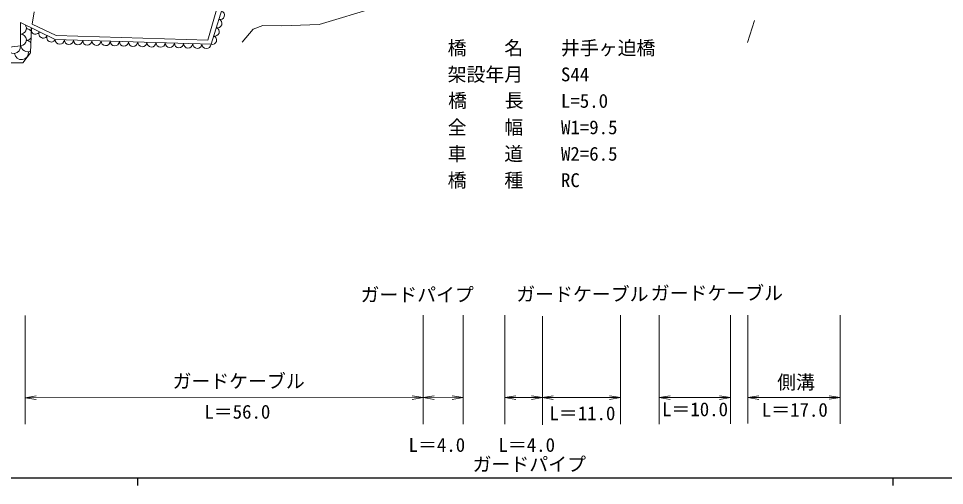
# Model space of a CAD drawing. Units: millimetres, scale not verified. Extents: x 40000 to 680000, y 20000 to 380000.
# Drawn here: x 152264 to 274834, y 204000 to 265788 of the extents above; entities that cross this region are included whole.
import ezdxf
from ezdxf.enums import TextEntityAlignment as Align

# ---------------------------------------------------------------- set-up
doc = ezdxf.new("R2010")
doc.units = ezdxf.units.MM
doc.header["$LTSCALE"] = 1000
for name, color, linetype, lineweight in [('M-BGD', 7, 'Continuous', 13), ('M-BMK-SRVR', 3, 'Continuous', 13), ('M-STR-STR1', 1, 'Continuous', 13), ('M-STR-STR3', 7, 'Continuous', 13), ('M-TTL-BAND', 7, 'Continuous', 25)]:
    doc.layers.add(name, color=color, linetype=linetype, lineweight=lineweight)
doc.styles.add('ＭＳ ゴシック', font='')
doc.styles.get('ＭＳ ゴシック').set_extended_font_data('MS Gothic')

# ---------------------------------------------------------------- blocks, each defined once
blk = doc.blocks.new('open_arrow')
at = {"color": 0, "linetype": 'Continuous', "lineweight": -2}
blk.add_lwpolyline([(7.5, 1.25), (0, 0), (7.5, -1.25)], dxfattribs=at)

msp = doc.modelspace()

# ---------------------------------------------------------------- linework, layer by layer
at = {"layer": 'M-BGD'}
for p, q in [((179051, 268970), (177336, 262936)), ((177748, 262395), (179820, 268954)), ((192056, 264988), (199689, 267274)), ((154085, 265047), (154313, 266677)), ((152530, 262186), (152530, 265278)), ((152530, 265278), (157118, 263002)), ((157260, 263532), (154085, 265047)), ((183309, 264373), (184590, 264875)), ((184590, 264875), (187097, 264820)), ((187097, 264820), (192056, 264988)), ((153862, 261231), (153977, 264561)), ((177336, 262936), (157260, 263532)), ((181860, 262646), (183309, 264373)), ((157118, 263002), (177748, 262395)), ((148894, 261743), (152530, 262186)), ((152829, 259940), (153862, 261231)), ((149525, 259940), (152829, 259940))]:
    msp.add_line(p, q, dxfattribs=at)
for centre, radius, start, end in [((178956, 266221), 573, 252.47218, 72.47218), ((152530, 264505), 773, 270.01196, 37.22189), ((178611, 265128), 573, 252.47218, 72.47218), ((152530, 262959), 773, 270.01196, 90.01196), ((153300, 263668), 773, 31.1634, 90.01196), ((154500, 264301), 584, 153.61693, 333.61693), ((155547, 263781), 584, 153.61693, 333.61693), ((178266, 264035), 573, 252.47218, 72.47218), ((153300, 263668), 773, 270.01196, 320.69752), ((153300, 262121), 773, 37.23928, 90.01196), ((156595, 263262), 584, 153.61693, 333.61693), ((157725, 262984), 607, 178.31341, 358.31341), ((158939, 262949), 607, 178.31341, 358.31341), ((160152, 262913), 607, 178.31341, 358.31341), ((161366, 262877), 607, 178.31341, 358.31341), ((162579, 262841), 607, 178.31341, 358.31341), ((163793, 262806), 607, 178.31341, 358.31341), ((165006, 262770), 607, 178.31341, 358.31341), ((166220, 262734), 607, 178.31341, 358.31341), ((167433, 262698), 607, 178.31341, 358.31341), ((168647, 262663), 607, 178.31341, 358.31341), ((169860, 262627), 607, 178.31341, 358.31341), ((171074, 262591), 607, 178.31341, 358.31341), ((172287, 262556), 607, 178.31341, 358.31341), ((173501, 262520), 607, 178.31341, 358.31341), ((174714, 262484), 607, 178.31341, 358.31341), ((175928, 262448), 607, 178.31341, 358.31341), ((177141, 262413), 607, 178.31341, 358.31341), ((177920, 262941), 573, 252.47218, 72.47218), ((151621, 262075), 916, 186.93918, 6.93918), ((152661, 261257), 916, 186.93918, 6.93918), ((153473, 262317), 916, 186.93918, 295.75224)]:
    msp.add_arc(centre, radius, start, end, dxfattribs=at)
at = {"layer": 'M-BMK-SRVR'}
msp.add_line((249692, 265525), (248779, 262638), dxfattribs=at)
at = {"layer": 'M-STR-STR3'}
for p, q in [((153146, 212116), (153143, 226511)), ((205817, 212128), (205814, 226523)), ((211105, 212128), (211102, 226523)), ((216638, 212130), (216635, 226524)), ((221612, 212016), (221609, 226411)), ((231930, 212133), (231927, 226528)), ((237063, 212134), (237060, 226529)), ((246505, 212136), (246502, 226531)), ((248816, 212202), (248813, 226531)), ((261039, 212139), (261036, 226534)), ((153145, 215618), (154594, 215860)), ((205820, 215629), (204371, 215870)), ((205815, 215629), (207264, 215871)), ((211104, 215630), (209655, 215871)), ((221614, 215633), (220165, 215874)), ((221606, 215633), (223055, 215875)), ((153145, 215618), (211104, 215630)), ((153145, 215618), (154594, 215377)), ((205820, 215629), (204371, 215387)), ((205815, 215629), (207264, 215388)), ((211104, 215630), (209655, 215388)), ((216637, 215631), (231930, 215634)), ((221614, 215633), (220165, 215391)), ((221606, 215633), (223055, 215392)), ((237062, 215635), (246504, 215637)), ((248815, 215638), (261038, 215640))]:
    msp.add_line(p, q, dxfattribs=at)
at = {"layer": 'M-TTL-BAND'}
for p, q in [((40000, 205000), (579000, 205000)), ((168000, 205000), (168000, 204000)), ((268000, 205000), (268000, 204000))]:
    msp.add_line(p, q, dxfattribs=at)

# ---------------------------------------------------------------- block references
at = {"layer": 'M-STR-STR3', "xscale": 193, "yscale": 193}
for p in [(216637, 215631), (237062, 215635), (248815, 215638)]:
    msp.add_blockref('open_arrow', p, dxfattribs=at)
at = {"layer": 'M-STR-STR3', "xscale": 193, "yscale": 193, "rotation": 180}
for p in [(231930, 215634), (246504, 215637), (261038, 215640)]:
    msp.add_blockref('open_arrow', p, dxfattribs=at)

# ---------------------------------------------------------------- texts
at = {"layer": 'M-STR-STR1', "style": 'ＭＳ ゴシック'}
for s, p in [('橋\u3000\u3000名', (209065, 260424)), ('井手ヶ迫橋', (224065, 260427)), ('架設年月', (209066, 256924)), ('S44', (224066, 256927)), ('橋\u3000  長', (209135, 253476)), ('L=5.0', (224067, 253427)), ('全\u3000\u3000幅', (209068, 249924)), ('W1=9.5', (224068, 249927)), ('車\u3000\u3000道', (209068, 246424)), ('W2=6.5', (224068, 246427)), ('橋\u3000\u3000種', (209069, 242924)), ('RC', (224069, 242927))]:
    msp.add_text(s, height=1833, rotation=0.012, dxfattribs=at).set_placement(p, align=Align.BOTTOM_LEFT)
at = {"layer": 'M-STR-STR3', "style": 'ＭＳ ゴシック'}
for s, p in [('ガードケーブル', (218157, 227856)), ('ガードケーブル', (235952, 227992)), ('ガードパイプ', (197532, 227778)), ('ガードケーブル', (172652, 216333)), ('側溝', (252682, 216199)), ('L＝56.0', (176863, 212286)), ('L＝10.0', (237447, 212614)), ('L＝17.0', (250655, 212543)), ('L＝11.0', (222536, 212086)), ('L＝4.0', (203898, 207900)), ('L＝4.0', (215795, 207900)), ('ガードパイプ', (212372, 205338))]:
    msp.add_text(s, height=1833, rotation=0.012, dxfattribs=at).set_placement(p, align=Align.BOTTOM_LEFT)

doc.saveas('drawing.dxf')
